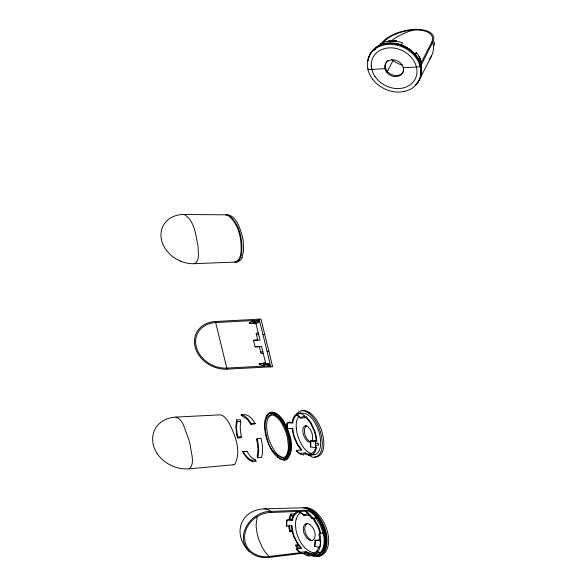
<?xml version="1.0" encoding="UTF-8"?>
<svg xmlns="http://www.w3.org/2000/svg" width="587" height="587" viewBox="0 0 587 587"><rect width="100%" height="100%" fill="white"/><g stroke="black" fill="none" stroke-linecap="round" stroke-linejoin="round"><path stroke-width="0.88" d="M434.343 45.397L434.38 42.015M311.169 555.618A10.419 8.548 27 0 0 316.892 556.483A9.876 8.101 27 0 0 318.88 555.94C326.798 552.338 327.179 541.867 325.829 534.434A48.824 40.041 27 0 0 323.694 526.957C321.052 520.287 316.885 513.882 310.714 509.993L270.937 511.38C252.491 510.917 234.807 533.832 247.883 549.975A17.603 14.44 27 0 0 249.101 551.303L253.173 554.422L258.111 556.571L263.526 557.577L268.993 557.437L269.037 556.483L265.566 552.609L262.33 547.561L258.882 539.754A61.4 50.357 27 0 1 257.201 533.803L256.321 528.307A51.032 41.853 27 0 1 256.13 524.485L257.253 516.619M300.346 552.675L271.106 556.234C260.437 558.67 247.362 552.969 245.043 541.53C241.873 526.451 256.365 512.686 270.893 512.473L270.937 511.38M270.893 512.473L310.611 511.006C316.488 514.733 320.451 520.838 322.967 527.207A46.659 38.265 27 0 1 325 534.324C326.291 541.419 325.932 551.384 318.403 554.862A9.436 7.741 27 0 1 316.43 555.368L315.652 555.463A9.385 7.697 27 0 1 312.167 555.28M310.611 511.006L310.714 509.993L306.377 508.107A10.104 8.291 27 0 0 303.259 507.74M310.406 441.042A35.381 29.02 27 0 1 310.281 446.788L315.351 447.771A31.096 25.505 27 0 0 315.424 447.235L315.564 441.439L314.903 441.094L316.848 440.94L316.129 435.862A50.416 41.347 27 0 0 314.647 430.535L310.846 422.457L306.385 416.829L304.448 416.939L304.572 416.051L300.603 417.592A12.283 10.074 27 0 0 296.809 414.811L300.427 413.131M296.296 450.831L296.347 450.427L301.821 449.965L297.785 444.403L294.579 437.154A47.958 39.329 27 0 1 293.353 432.604L292.73 428.341L287.505 428.686M300.603 417.592L300.544 418.032L306.26 417.709L310.64 423.3L314.206 431.041A47.936 39.314 27 0 1 315.549 435.98L316.188 440.595L316.848 440.94M306.26 417.709L306.385 416.829M296.949 414.936L295.063 416.565L293.691 419.067A24.544 20.134 27 0 0 292.788 422.948L292.216 422.376C292.48 418.061 295.166 412.676 300.236 413.226M315.865 447.023C315.432 452.005 310.119 456.429 305.438 452.929L299.92 453.413A14.33 11.755 27 0 1 296.384 450.405M236.561 419.947L237.009 421.657L236.495 427.607L237.104 433.8A66.463 54.51 27 0 0 237.735 436.999L237.427 437.953L241.11 437.689L241.426 436.735A64.974 53.285 27 0 1 240.802 433.551L240.215 427.373L240.758 421.444L240.318 419.742L236.561 419.947L235.864 426.83L236.627 434.175A71.695 58.803 27 0 0 237.427 437.953M300.463 511.468C295.973 511.791 293.192 516.171 292.48 520.243L291.834 519.642L293.265 515.452L296.765 511.519M296.252 549.359L296.347 548.955L301.681 548.353L297.125 542.41L294.263 536.415A42.484 34.846 27 0 1 292.539 530.156L292.062 525.776L286.405 525.959M305.262 511.24L305.651 511.475A17.874 14.66 27 0 1 308.212 513.368L308.006 514.241A24.617 20.185 27 0 1 311.748 518.314L316.525 518.05L313.032 514.051L309.21 511.057M296.222 518.945L297.748 515.408L300.148 512.781M257.605 457.801C259.564 451.601 258.485 444.909 257.084 438.709L261.083 438.416C262.477 444.601 263.534 451.286 261.523 457.456L257.605 457.801L257.135 455.982A30.81 25.263 27 0 0 257.854 449.847M415.772 53.975L416.293 52.419A26.518 21.748 27 0 1 421.539 63.095M265.948 417.291C266.799 414.613 269.088 412.015 272.133 412.235A5.378 4.41 27 0 1 273.417 412.316C278.443 413.468 281.694 418.127 284.306 422.236C289.934 432.993 295.841 448.725 287.263 459.166A5.833 4.784 27 0 1 284.966 459.988L284.284 460.039A5.261 4.314 27 0 1 283.103 460.017L280.072 458.961L277.306 456.921M241.998 257.774L243.539 251.148L243.282 241.661A69.083 56.66 27 0 0 241.734 233.942C239.269 226.92 236.436 216.684 228.057 214.835L184.113 214.497C194.737 220.352 195.794 235.68 198.068 246.423C197.826 251.463 200.409 261.222 194.26 263.688A28.484 23.363 27 0 1 183.555 262.242A28.653 23.502 27 0 1 180.363 261.083M256.68 439.751L257.084 438.709M379.165 46.16L380.281 43.966A26.518 21.748 27 0 1 402.557 42.785L401.442 44.972A26.518 21.748 27 0 0 394.185 43.299M368.335 68.884L367.968 69.604L384.94 68.701L385.432 67.74M371.292 66.199L371.512 65.781M371.798 69.398L372.011 68.98M387.002 72.245L392.93 60.608M409 49.411L409.205 49.007M403.548 67.241L403.306 67.718L420.277 66.815L432.839 42.169A27.743 12.973 -13.7 0 0 413.886 29.416A27.743 10.83 -25.6 0 0 410.166 30.502M416.293 52.419L415.17 54.606A26.518 21.748 27 0 1 419.683 62.618M403.805 91.557L404.025 91.132M416.447 67.021L416.66 66.595M420.409 64.343L431.672 42.227L432.839 42.169A27.743 22.754 27 0 1 429.28 59.426M419.661 79.194L431.526 55.919M311.77 440.94L312.123 440.257A10.72 8.79 27 0 0 312.585 437.704L312.328 434.725A19.327 15.849 27 0 0 311.616 432.208L310.075 429.126L307.823 426.632A3.17 2.597 27 0 0 305.189 425.744M292.201 531.536L289.648 531.734L290.242 530.817A42.726 35.044 27 0 1 289.626 525.937M317.479 552.543C321.412 547.047 321.111 539.724 319.783 533.414L323.312 533.106C324.633 539.387 324.882 546.688 320.913 552.11L317.479 552.543L317.031 550.701A20.325 16.671 27 0 0 318.616 547.275M296.875 413.798L298.585 412.001L300.61 410.973A6.596 5.408 27 0 1 302.078 410.724L303.508 410.651A6.596 5.408 27 0 0 302.848 410.731M298.622 416.425L296.655 420.923A33.833 27.75 27 0 0 296.31 428.114M319.783 533.414L318.976 534.449A41.89 34.354 27 0 1 319.585 540.363L320.421 540.774L320.392 542.337A32.329 26.518 27 0 1 319.614 547.422L314.309 546.358A31.265 25.637 27 0 0 314.97 540.319L319.57 539.871M317.09 550.936L316.026 551.853A8.585 7.044 27 0 1 309.488 553.145M285.297 458.271C294.454 446.663 286.192 419.294 272.045 413.453A5.078 4.16 27 0 0 270.82 413.373L271.678 413.329A5.107 4.19 27 0 1 272.904 413.409C287.065 419.213 295.356 446.604 286.155 458.19A5.554 4.557 27 0 1 283.939 458.99L283.088 459.049A4.989 4.094 27 0 1 281.965 459.034C273.946 456.899 270.218 448.006 267.364 440.998A61.62 50.533 27 0 1 265.573 434.776C264.392 428.283 263.115 420.336 267.628 414.804A6.046 4.96 27 0 1 270.798 413.307M286.573 459.232C295.129 448.769 289.215 433.045 283.594 422.273C280.997 418.171 277.754 413.512 272.728 412.353A5.349 4.388 27 0 0 271.451 412.265M389.922 41.406A23.685 19.422 27 0 1 396.166 41.171L396.13 40.642L394.838 41.376A26.144 21.44 27 0 0 387.127 41.787M306.304 425.891L304.528 428.459L304.594 433.118A19.195 15.739 27 0 0 305.284 435.547L306.759 438.555L308.96 441.064A3.97 3.258 27 0 0 310.472 441.901M300.661 511.372L299.465 511.945L299.48 512.48M253.1 320.884L249.211 322.696L249.402 323.474L255.873 323.129L259.99 340.034L253.518 340.379M286.419 525.959A34.281 28.117 27 0 1 286.772 520.221L289.391 519.135L290.029 519.737L291.834 519.642M388.352 41.281L388.961 41.024A24.302 19.929 27 0 1 396.13 40.642M308.212 513.361L304.125 514.938L304.015 515.408L308.96 515.181M306.172 523.677C303.266 524.727 303.024 528.505 303.486 531.088A17.067 13.993 27 0 0 304.161 533.612L306.752 538.066L310.156 540.436A3.507 2.876 27 0 0 312.328 540.466C315.138 539.343 315.38 535.682 314.94 533.121A17.06 13.993 27 0 0 314.228 530.465L312.519 527.177L309.855 524.485M307.639 523.582C304.734 524.609 304.47 528.395 304.932 530.978A16.898 13.861 27 0 0 305.6 533.495L307.206 536.65L309.753 539.35M271.898 414.774C264.862 417.966 266.615 427.989 267.533 434.116A57.489 47.151 27 0 0 269.264 440.338C272.008 446.92 275.545 455.901 283.389 457.537M305.218 425.854C302.334 426.874 302.672 430.814 303.097 433.228A19.334 15.856 27 0 0 303.787 435.657L305.262 438.665L307.456 441.182A4.953 4.065 27 0 0 307.904 441.505L309.004 442.011A2.421 1.988 27 0 0 309.943 442.114A2.333 1.915 27 0 0 310.479 442.004M418.847 57.086L419.397 56.976A24.302 19.929 27 0 1 420.475 60.226M316.877 556.447C327.715 556.307 330.033 542.836 328.03 534.456A48.171 39.505 27 0 0 326.145 527.537C323.518 520.596 319.255 513.926 312.864 509.912A12.657 10.383 27 0 0 305.357 507.535M296.332 450.809A14.734 12.085 27 0 0 299.942 453.927L303.728 455.013L303.655 454.052L305.519 453.883L308.307 455.028A5.907 4.843 27 0 0 310.428 455.152C314.339 454.646 316.144 450.42 316.642 446.956L315.454 447.059M308.05 454.962L312.291 457.016A6.817 5.591 27 0 0 314.72 457.214C323.723 454.954 322.733 442.745 321.346 435.649A55.09 45.184 27 0 0 319.475 429.17C317.097 422.941 313.663 416.763 308.168 412.778M316.378 553.783L313.223 554.289A8.585 7.044 27 0 1 310.083 554.223L305.974 552.661L304.169 552.881L304.191 553.864L300.588 552.822L300.581 552.323A17.324 14.205 27 0 1 296.376 548.94M313.95 454.83C317.941 454.433 319.871 450.163 320.377 446.641A35.8 29.357 27 0 0 320.59 440.646M271.253 413.373L271.678 413.329M318.902 556.175L318.213 556.234M304.176 552.866A11.219 9.201 27 0 0 307.955 554.414L309.775 554.165M268.993 557.437L302.312 553.321M300.581 552.323L305.952 551.677L309.488 553.079M310.42 455.152L313.92 454.749M257.722 339.822L253.503 340.299L255.088 346.829L259.432 346.851M297.961 548.779A32.945 27.024 27 0 1 295.364 545.272L298.049 544.993M295.356 545.272L298.167 545.162L300.815 548.456M250.524 424.019L255.272 423.704C252.982 420.065 250.275 415.765 245.799 414.738A4.028 3.309 27 0 0 244.97 414.701L241 414.906C243.047 417.254 247.252 418.113 248.873 421.554A31.515 25.843 27 0 1 250.524 424.019L255.272 423.704M304.638 507.733L305.372 507.682L264.179 508.907A30.935 25.373 27 0 0 243.326 519.759L242.725 520.764A30.84 25.292 27 0 0 240.193 533.891A30.663 25.146 27 0 0 249.101 551.303M252.542 461.727L256.358 461.382C254.956 458.924 251.361 458.337 249.871 455.571A31.236 25.615 27 0 1 247.002 451.315L242.585 451.601A41.244 33.826 27 0 0 244.346 454.573L248.528 459.592L252.542 461.727L251.75 460.23L248.881 458.704L246.129 455.894M233.149 464.779L189.271 468.852C195.383 463.583 190.885 452.826 190.415 445.951A120.46 98.792 27 0 0 188.222 437.66C185 431.166 183.826 419.793 175.909 417.086A30.766 25.234 27 0 0 165.483 419.566A30.575 25.08 27 0 0 152.789 436.156L152.774 436.361A30.12 24.705 27 0 0 152.62 439.854L152.994 443.324A29.908 24.529 27 0 0 154.227 447.727L155.254 450.119A29.812 24.449 27 0 0 156.986 453.186M314.72 457.214C325.007 456.657 324.596 442.869 322.916 435.532A54.694 44.854 27 0 0 321.052 429.06C318.675 422.838 315.219 416.667 309.716 412.698M251.75 460.23L255.558 459.885M283.939 458.975L283.536 458.997M258.419 449.811L258.214 450.009M315.608 445.291L318.132 445.085M246.988 451.315L242.585 451.601M315.645 443.222L317.838 443.046M316.188 440.595L310.42 441.042L315.564 441.439M309.716 454.052L310.846 453.964M290.242 530.817L292.025 530.685M226.061 214.835L226.413 214.82A4.747 3.896 27 0 1 228.622 215.363C239.723 223.603 242.644 239.459 241.697 252.637C241.14 256.093 240.127 260.782 236.282 261.934A4.278 3.507 27 0 1 235.504 262.037L235.204 262.044M237.735 436.999L241.426 436.735M292.216 422.376L290.374 422.486L289.817 421.921L287.043 422.992L292.781 422.941M303.574 507.74L303.853 507.733A10.148 8.321 27 0 1 307.008 508.093C315.63 510.668 321.118 518.981 324.347 526.913A48.618 39.872 27 0 1 326.475 534.375C327.832 541.808 327.421 552.264 319.504 555.86A9.92 8.13 27 0 1 317.501 556.366M264.128 366.105L263.79 364.732L265.559 364.63M237.009 421.657L240.758 421.444M419.815 65.509L420.974 65.443M215.422 321.5L260.995 319.064L272.61 366.728L227.037 369.157A27.743 22.754 27 0 1 195.067 346.719A27.743 22.754 27 0 1 215.422 321.5L227.037 369.157M258.463 319.203L258.72 320.26L215.678 322.557A26.518 21.748 27 0 0 196.227 346.66A26.518 21.748 27 0 0 226.78 368.1L269.822 365.804L270.079 366.86M253.026 320.561L253.357 321.94L259.806 321.595L259.219 319.159M249.336 323.224L260.063 322.652L269.983 363.331L259.256 363.903M255.998 323.642L253.804 323.76L253.679 323.246M258.295 333.071L256.101 333.181L257.803 340.152M256.468 334.7L258.662 334.583M262.983 334.627L264.759 334.531M255.074 346.748L261.545 346.396L265.669 363.309L259.19 363.654L259.381 364.432L264.047 365.789M267.063 351.356L268.839 351.261M260.679 351.973L262.873 351.855M263.24 353.367L261.046 353.484L259.351 346.513M265.537 362.795L263.35 362.913L263.475 363.426M263.798 364.732L270.24 364.388L270.834 366.816M311.763 518.306L312.996 518.24L309.518 514.205L305.71 511.189M315.285 518.116L316.525 518.05M286.786 520.229L292.48 520.243M255.389 321.837L253.357 321.94M266.065 364.608L267.841 364.512L268.178 365.892M300.581 413.204C310.149 411.964 315.608 423.022 318.425 430.278A49.535 40.628 27 0 1 319.908 435.583L320.612 440.646M175.909 417.086L220.022 414.862C224.572 415.258 227.11 420.035 229.348 423.44C235.248 435.517 241.565 451.315 234.961 463.994A3.955 3.243 27 0 1 233.156 464.809M293.177 515.635L291.357 515.716L290.939 514.021L294.241 513.882M315.747 553.937L315.358 553.952M194.26 263.688L237.111 261.978A4.366 3.581 27 0 0 237.94 261.861L240.971 259.623A15.578 12.775 27 0 0 241.991 257.774M314.999 540.319L320.421 540.774M314.221 552.829C305.849 551.575 300.573 543.305 297.682 536.122A41.486 34.024 27 0 1 295.965 529.9L295.503 525.548A31.074 25.483 27 0 1 296.193 518.93M311.668 453.663C304.352 451.447 300.595 443.456 298.108 436.889A47.114 38.639 27 0 1 296.89 432.362L296.274 428.114M380.281 43.966L381.513 44.451M309.804 511.035C315.681 514.777 319.636 520.889 322.153 527.265A46.901 38.471 27 0 1 324.185 534.39C325.477 541.493 325.154 551.464 317.626 554.964A9.392 7.697 27 0 1 315.652 555.463M301.05 450.024L297.242 444.498L294.652 438.849A50.159 41.134 27 0 1 292.59 431.269L292.194 428.378M312.702 518.255L317.567 526.216A42.147 34.567 27 0 1 319.915 533.4M315.887 518.086L320.164 525.094A43.526 35.697 27 0 1 322.894 533.143M313.678 518.204L318.345 526.121A44.377 36.401 27 0 1 320.685 533.334M298.167 545.162L293.727 536.657A44.715 36.673 27 0 1 291.959 530.355L291.416 525.82M311.58 554.392L312.299 555.493L308.945 555.933L307.955 554.399M251.295 423.939C249.027 420.314 246.386 415.992 241.932 414.936A3.889 3.192 27 0 0 241.118 414.899M388.961 41.024L389.181 41.545M420.659 60.967L421.033 62.449A26.144 21.44 27 0 0 419.874 58.949L419.397 56.976M257.774 320.311L258.111 321.683M268.545 364.476L268.875 365.855M257.077 320.348L257.407 321.72M296.787 414.855L296.831 415.361M299.92 453.413L299.964 453.898M305.438 452.929L305.519 453.883M305.952 551.677L305.974 552.661M308.938 555.992A12.239 10.038 27 0 1 303.34 553.57M306.12 523.56A4.197 3.441 27 0 1 309.819 524.529M264.165 508.709A10.067 8.255 27 0 1 270.849 511.468M319.093 552.308A9.473 7.763 27 0 1 314.287 554.172M317.369 552.206A9.906 8.123 27 0 1 313.245 554.333M315.388 540.524A32.05 26.283 27 0 1 314.72 546.739M300.573 552.851A17.823 14.616 27 0 1 296.281 549.344M299.48 511.901A14.587 11.967 27 0 1 304.095 514.96M286.75 526.128A33.386 27.384 27 0 1 287.094 520.53M299.495 512.444A14.257 11.689 27 0 1 303.985 515.43M290.044 519.737A24.214 19.855 27 0 1 291.343 515.709M289.655 531.734A46.116 37.825 27 0 1 288.804 525.989M289.178 519.246A25.307 20.758 27 0 1 290.91 514.007M312.357 540.488A4.777 3.918 27 0 1 309.775 539.328M299.018 548.662A28.998 23.781 27 0 1 296.384 545.345M403.702 70.653A9.737 7.991 27 0 1 389.973 73.786A9.737 7.991 27 0 1 387.882 60.512M368.049 60.366A27.743 22.754 27 0 1 405.265 47.136A27.743 22.754 27 0 1 415.354 85.108M401.332 45.148A24.911 20.435 27 0 1 415.082 55.046M390.062 41.838A1.233 1.013 27 0 1 392.006 41.736M389.643 43.137A1.233 1.013 27 0 1 390.612 43.152M368.137 60.938A27.743 22.754 27 0 1 404.216 46.102A27.743 22.754 27 0 1 416.521 83.743M374.543 50.211A26.518 21.748 27 0 1 375.548 49.271M402.352 45.771A26.518 21.748 27 0 1 404.67 46.813M420.666 70.836A26.518 21.748 27 0 1 420.578 71.966M391.558 40.65A26.518 10.346 -25.6 0 1 413.564 30.047M382.665 43.299A26.518 12.393 -13.7 0 1 415.024 29.988A26.518 12.393 -13.7 0 1 431.672 42.227M380.523 44.957A27.743 12.973 -13.7 0 1 413.886 29.416M402.733 65.252A26.518 21.748 27 0 1 391.478 59.529M286.566 459.225A5.804 4.762 27 0 1 284.291 460.054M189.249 468.786A30.113 24.698 27 0 1 157.037 453.347M296.853 415.325A12.004 9.84 27 0 1 300.507 418.061M310.728 441.219A36.277 29.754 27 0 1 310.604 447.111M317.743 443.156A1.629 1.335 27 0 1 318.249 445.034M303.582 410.445A9.59 7.866 27 0 1 309.665 412.756M300.449 413.087A13.171 10.801 27 0 1 304.528 416.08M302.056 410.518A9.531 7.822 27 0 1 308.116 412.844M246.114 455.908A31.742 26.033 27 0 1 243.289 451.616M286.948 427.358A36.651 30.062 27 0 1 287.036 422.985M287.263 428.077A36.321 29.79 27 0 1 287.307 423.271M298.908 413.292A5.819 4.769 27 0 1 300.001 413.336M256.666 439.751A61.305 50.284 27 0 1 257.869 447.866M257.752 447.954A2.091 1.717 27 0 1 258.302 449.958M285.282 458.256A5.525 4.527 27 0 1 283.095 459.063M180.37 261.054A28.785 23.605 27 0 1 160.97 233.729L161.352 230.83A28.293 23.201 27 0 1 184.069 214.475M225.709 214.798A4.711 3.867 27 0 1 227.91 215.356C238.997 223.625 241.91 239.481 240.978 252.659C240.428 256.115 239.437 260.797 235.6 261.963A4.241 3.478 27 0 1 234.822 262.066M385.432 43.761A26.518 21.748 27 0 1 386.833 43.489M420.549 65.957A26.518 21.748 27 0 1 420.659 66.624M420.747 71.863A26.518 21.748 27 0 1 420.556 73.111M288.408 446.399C287.931 468.925 269.763 451.997 267.789 440.448A57.959 47.54 27 0 1 266.058 434.219C265.133 428.07 263.35 418.017 270.416 414.848A4.689 3.845 27 0 1 272.045 414.789C279.507 416.675 282.934 425.179 285.649 431.562A57.886 47.474 27 0 1 287.557 438.372L288.408 446.399M386.275 71.651A9.737 7.991 27 0 0 402.535 73.104A9.737 7.991 27 0 0 393.554 59.874A9.737 7.991 27 0 0 386.275 71.651M375.042 76.581A23.685 19.422 27 0 0 414.576 80.103A23.685 19.422 27 0 0 392.747 47.936A23.685 19.422 27 0 0 375.042 76.581M372.606 79.194A27.743 22.754 27 0 0 418.707 81.065A27.743 22.754 27 0 0 391.052 44.363A27.743 22.754 27 0 0 372.606 79.194"/></g></svg>
